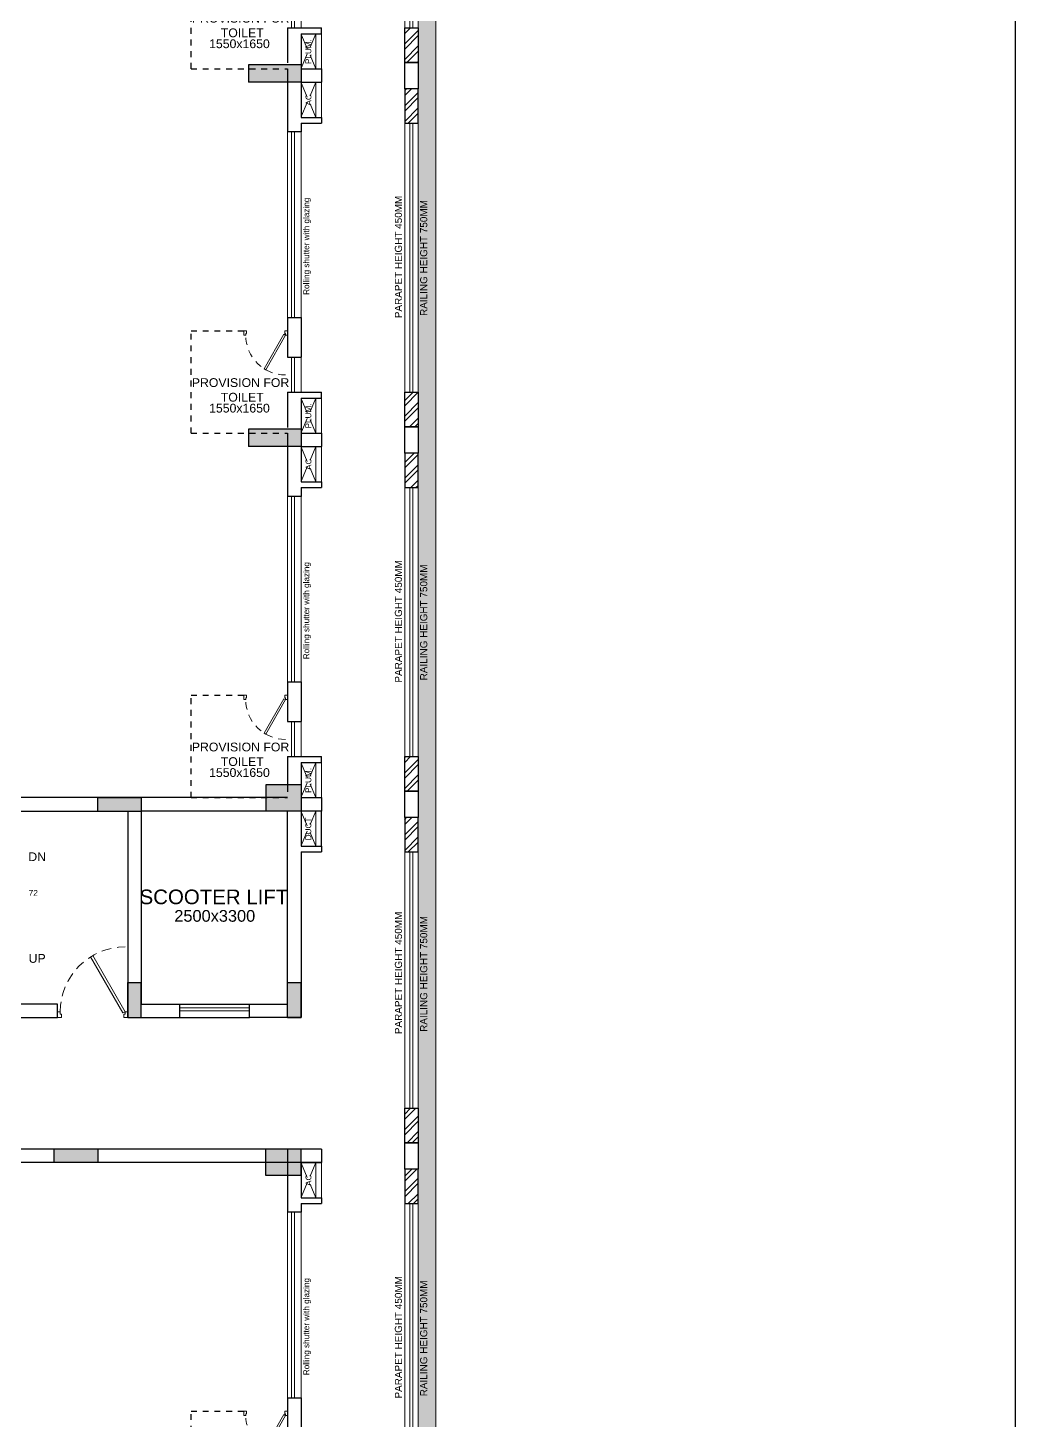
# Model space of a CAD drawing. Header units: metres. Extents: x 9819 to 10514, y 4405 to 4599.
# Drawn here: x 10496.92 to 10513.79, y 4453.6 to 4477.4 of the extents above; entities that cross this region are included whole.
import ezdxf
from ezdxf.enums import TextEntityAlignment as Align

# ---------------------------------------------------------------- set-up
doc = ezdxf.new("R2010")
doc.units = ezdxf.units.M
doc.header["$MEASUREMENT"] = 0
doc.linetypes.add('DASHED2', pattern=[0.375, 0.25, -0.125])
doc.linetypes.add('HIDDEN', pattern=[0.375, 0.25, -0.125])
doc.layers.add('A_COL. NO', color=4, linetype='Continuous')
doc.layers.add('STRU. COL.', color=1, linetype='Continuous')
for name, color, linetype, lineweight in [('A_CONC', 1, 'Continuous', 30), ('A_DOOR-WIN', 23, 'Continuous', 9), ('A_DOTTED', 8, 'HIDDEN', 0), ('A_GLAZE', 140, 'Continuous', 5), ('A_LEDGE', 252, 'Continuous', 15), ('A_SILL 0.09', 9, 'Continuous', 9), ('A_SILL 0.25', 25, 'Continuous', 15), ('A_STAIRS', 21, 'Continuous', 9), ('A_TEXT', 7, 'Continuous', 5), ('A_WALL', 7, 'Continuous', 30), ('A_Wall Hatch', 8, 'Continuous', 5), ('Doorline', 251, 'DASHED2', 13)]:
    doc.layers.add(name, color=color, linetype=linetype, lineweight=lineweight)
doc.layers.get('A_COL. NO').off()
doc.styles.get("Standard").update_dxf_attribs({"font": 'arial.ttf'})

# ---------------------------------------------------------------- blocks, each defined once
blk = doc.blocks.new('D 750')
at = {"layer": 'A_DOOR-WIN'}
for points in [[(-0.372, 0.665), (-0.035, 0.075), (-0.063, 0.059), (-0.4, 0.649)], [(-0.75, 0.075), (-0.75, 0), (-0.7, 0), (-0.7, 0.043), (-0.715, 0.043), (-0.715, 0.075)], [(0, 0.075), (0, 0), (-0.05, 0), (-0.05, 0.043), (-0.035, 0.043), (-0.035, 0.075)]]:
    blk.add_lwpolyline(points, close=True, dxfattribs=at)
at = {"layer": 'Doorline', "ltscale": 0.5}
blk.add_arc((-0.035, 0.075), 0.68, 90, 180, dxfattribs=at)
blk = doc.blocks.new('Typical shops 3rd')
at = {"layer": 'A_DOOR-WIN'}
for p, q in [((30.095, -1.08), (30.095, -4.25)), ((30.145, -1.08), (30.145, -4.25)), ((0.465, -5.38), (0.465, -2.21)), ((0.515, -5.38), (0.515, -2.21))]:
    blk.add_line(p, q, dxfattribs=at)
at = {"layer": 'A_DOTTED'}
for p, q in [((0.1, -0.83), (0.35, -0.23)), ((0.1, -0.23), (0.35, -0.83)), ((30.51, -0.23), (30.26, -0.83)), ((30.51, -0.83), (30.26, -0.23)), ((0.1, -6.23), (0.35, -5.63)), ((0.1, -5.63), (0.35, -6.23)), ((30.51, -5.63), (30.26, -6.23)), ((30.51, -6.23), (30.26, -5.63))]:
    blk.add_line(p, q, dxfattribs=at)
at = {"layer": 'A_GLAZE'}
for p, q in [((0.465, -1.53), (0.465, -0.93)), ((0.515, -1.53), (0.515, -0.93)), ((30.095, -4.93), (30.095, -5.53)), ((30.145, -4.93), (30.145, -5.53))]:
    blk.add_line(p, q, dxfattribs=at)
at = {"layer": 'A_LEDGE'}
for p, q in [((0, -0.83), (0, -0.23)), ((0.1, -0.83), (0.1, -0.23)), ((30.51, -0.83), (30.51, -0.23)), ((30.61, -0.83), (30.61, -0.23)), ((0, -5.63), (0, -6.23)), ((0.1, -5.63), (0.1, -6.23)), ((30.51, -5.63), (30.51, -6.23)), ((30.61, -5.63), (30.61, -6.23))]:
    blk.add_line(p, q, dxfattribs=at)
at = {"layer": 'A_SILL 0.09'}
for p, q in [((0.58, -0.34), (0.58, -5.38)), ((0.35, -1.53), (0.35, -0.93)), ((30.03, -4.25), (30.03, -1.08)), ((30.26, -1.08), (30.26, -4.25)), ((0.35, -5.38), (0.35, -2.21)), ((30.26, -4.93), (30.26, -5.53))]:
    blk.add_line(p, q, dxfattribs=at)
at = {"layer": 'A_WALL'}
for p, q in [((0, -0.23), (0, 0)), ((30.03, 0), (30.03, -1.08)), ((30.61, 0), (30.61, -0.23)), ((0.35, -0.23), (0, -0.23)), ((0.35, -0.83), (0.35, -0.23)), ((30.26, -0.23), (30.61, -0.23)), ((30.26, -0.23), (30.26, -0.83)), ((0.35, -0.83), (0, -0.83)), ((0, -0.83), (0, -0.93)), ((0.58, -0.93), (0, -0.93)), ((30.26, -0.83), (30.61, -0.83)), ((30.26, -0.93), (30.61, -0.93)), ((30.26, -0.93), (30.26, -1.08)), ((30.61, -0.83), (30.61, -0.93)), ((30.26, -1.08), (30.03, -1.08)), ((0.35, -2.21), (0.35, -1.53)), ((0.58, -1.53), (0.35, -1.53)), ((0.58, -2.21), (0.35, -2.21)), ((30.03, -4.25), (30.03, -4.93)), ((30.03, -4.25), (30.26, -4.25)), ((30.26, -4.25), (30.26, -4.93)), ((30.03, -4.93), (30.26, -4.93)), ((0.35, -5.38), (0.58, -5.38)), ((0.35, -5.53), (0.35, -5.38)), ((0.58, -6.46), (0.58, -5.38)), ((0.35, -5.53), (0, -5.53)), ((0, -5.63), (0, -5.53)), ((0.35, -5.63), (0, -5.63)), ((0.35, -6.23), (0.35, -5.63)), ((30.03, -5.53), (30.61, -5.53)), ((30.03, -5.53), (30.03, -6.13)), ((30.26, -5.63), (30.26, -6.23)), ((30.26, -5.63), (30.61, -5.63)), ((30.61, -5.63), (30.61, -5.53)), ((0.35, -6.23), (0, -6.23)), ((30.26, -6.23), (30.61, -6.23))]:
    blk.add_line(p, q, dxfattribs=at)
at = {"layer": 'A_WALL', "color": 252, "linetype": 'DASHED2', "ltscale": 0.3, "true_color": 0x939598}
for p, q in [((2.23, 0), (0.95, 0)), ((28.38, -6.23), (30.03, -6.23))]:
    blk.add_line(p, q, dxfattribs=at)
for points in [[(2.23, 0), (2.23, -1.98), (1.33, -1.98)], [(28.38, -6.23), (28.38, -4.48), (29.28, -4.48)]]:
    blk.add_lwpolyline(points, dxfattribs=at)
at = {"layer": 'A_DOOR-WIN', "xscale": -1}
blk.add_blockref('D 750', (0.58, -1.98), dxfattribs=at)
at = {"layer": 'A_DOOR-WIN', "xscale": -1, "rotation": 180}
blk.add_blockref('D 750', (30.03, -4.48), dxfattribs=at)
at = {"layer": 'A_TEXT'}
for s, p in [('PLUM.', (0.274, -0.523)), ('AC', (30.436, -0.531)), ('Rolling shutter with glazing', (30.399, -3.034)), ('Rolling shutter with glazing', (0.282, -3.428)), ('AC', (0.274, -5.923)), ('PLUM.', (30.434, -5.936))]:
    blk.add_text(s, height=0.1, rotation=90, dxfattribs=at).set_placement(p, align=Align.CENTER)
for s, height, p in [('1550x1650', 0.15, (1.388, -1.205)), ('SHOP', 0.25, (7.845, -2.855)), ('SHOP', 0.25, (22.548, -2.855)), ('14840x6000', 0.2, (7.845, -3.155)), ('14840x6000', 0.2, (22.531, -3.155)), ('1550x1650', 0.15, (29.207, -5.877))]:
    blk.add_text(s, height=height, dxfattribs=at).set_placement(p, align=Align.CENTER)
at = {"layer": 'A_TEXT', "char_height": 0.15, "width": 1.97366, "attachment_point": 1}
for insert in [(0.419, -0.618), (28.239, -5.29)]:
    blk.add_mtext('\\pxqc;PROVISION FOR\\P TOILET ', dxfattribs=dict(at, insert=insert))
blk = doc.blocks.new('D-900')
at = {"layer": 'A_DOOR-WIN'}
for points in [[(0.45, 0.794), (0.035, 0.075), (0.063, 0.059), (0.478, 0.778)], [(0, 0.075), (0, 0), (0.05, 0), (0.05, 0.043), (0.035, 0.043), (0.035, 0.075)], [(0.9, 0.075), (0.9, 0), (0.85, 0), (0.85, 0.043), (0.865, 0.043), (0.865, 0.075)]]:
    blk.add_lwpolyline(points, close=True, dxfattribs=at)
at = {"layer": 'Doorline', "ltscale": 0.5}
blk.add_arc((0.035, 0.075), 0.83, 0, 90, dxfattribs=at)
blk = doc.blocks.new('A$C682559e5')
at = {"lineweight": 30, "true_color": 0x636466}
h = blk.add_hatch(dxfattribs=at)
h.set_pattern_fill('ANSI32', color=251, scale=0.5)
h.set_pattern_definition([(45, (-9910.29707, -4328.92705), (-0.1325825215, 0.1325825215), []), (45, (-9910.20869, -4328.92705), (-0.1325825215, 0.1325825215), [])])
h.paths.add_polyline_path([(-1.89, 78.31), (-1.89, 78.08), (-0.23, 78.08), (-0.23, 76.42), (0, 76.42), (0, 78.31)])
h.paths.add_polyline_path([(0, 75.38), (0, 75.97), (-0.23, 75.97), (-0.23, 75.38)])
h.paths.add_polyline_path([(0, 64.55), (0, 63.96), (-0.23, 63.96), (-0.23, 64.55)])
h.paths.add_polyline_path([(0, 62.92), (0, 63.51), (-0.23, 63.51), (-0.23, 62.92)])
h.paths.add_polyline_path([(0, 58.32), (0, 57.73), (-0.23, 57.73), (-0.23, 58.32)])
h.paths.add_polyline_path([(0, 56.69), (0, 57.28), (-0.23, 57.28), (-0.23, 56.69)])
h.paths.add_polyline_path([(0, 52.09), (0, 51.5), (-0.23, 51.5), (-0.23, 52.09)])
h.paths.add_polyline_path([(0, 50.46), (0, 51.05), (-0.23, 51.05), (-0.23, 50.46)])
h.paths.add_polyline_path([(0, 45.86), (0, 45.27), (-0.23, 45.27), (-0.23, 45.86)])
h.paths.add_polyline_path([(0, 44.23), (0, 44.82), (-0.23, 44.82), (-0.23, 44.23)])
h.paths.add_polyline_path([(0, 39.63), (0, 39.04), (-0.23, 39.04), (-0.23, 39.63)])
h.paths.add_polyline_path([(0, 38), (0, 38.59), (-0.23, 38.59), (-0.23, 38)])
h.paths.add_polyline_path([(0, 33.62), (0, 33.03), (-0.23, 33.03), (-0.23, 33.62)])
h.paths.add_polyline_path([(0, 31.99), (0, 32.58), (-0.23, 32.58), (-0.23, 31.99)])
h.paths.add_polyline_path([(0, 25.76), (0, 26.35), (-0.23, 26.35), (-0.23, 25.76)])
h.paths.add_polyline_path([(0, 27.39), (0, 26.8), (-0.23, 26.8), (-0.23, 27.39)])
h.paths.add_polyline_path([(0, 21.16), (0, 20.57), (-0.23, 20.57), (-0.23, 21.16)])
h.paths.add_polyline_path([(0, 19.53), (0, 20.12), (-0.23, 20.12), (-0.23, 19.53)])
h.paths.add_polyline_path([(0, 13.3), (0, 13.89), (-0.23, 13.89), (-0.23, 13.3)])
h.paths.add_polyline_path([(0, 14.93), (0, 14.34), (-0.23, 14.34), (-0.23, 14.93)])
h.paths.add_polyline_path([(0, 7.09), (0, 8.27), (-0.23, 8.27), (-0.23, 7.09)])
h.paths.add_polyline_path([(-1.89, 0), (-1.89, 0.23), (-0.23, 0.23), (-0.23, 1.89), (0, 1.89), (0, 0)])
h.paths.add_polyline_path([(-2.93, 0), (-2.34, 0), (-2.34, 0.23), (-2.93, 0.23)])
h.paths.add_polyline_path([(-8.72, 0), (-9.31, 0), (-9.31, 0.23), (-8.72, 0.23)])
h.paths.add_polyline_path([(-10.35, 0), (-9.76, 0), (-9.76, 0.23), (-10.35, 0.23)])
h.paths.add_polyline_path([(-25.19, 0), (-24.6, 0), (-24.6, 0.23), (-25.19, 0.23)])
h.paths.add_polyline_path([(-23.56, 0), (-24.15, 0), (-24.15, 0.23), (-23.56, 0.23)])
h.paths.add_polyline_path([(-17.77, 0), (-17.18, 0), (-17.18, 0.23), (-17.77, 0.23)])
h.paths.add_polyline_path([(-16.14, 0), (-16.73, 0), (-16.73, 0.23), (-16.14, 0.23)])
h.paths.add_polyline_path([(-32.02, 0), (-32.02, 0.23), (-33.68, 0.23), (-33.68, 1.89), (-33.91, 1.89), (-33.91, 0)])
h.paths.add_polyline_path([(-31.57, 0), (-30.98, 0), (-30.98, 0.23), (-31.57, 0.23)])
h.paths.add_polyline_path([(-33.91, 7.09), (-33.91, 8.27), (-33.68, 8.27), (-33.68, 7.09)])
h.paths.add_polyline_path([(-33.91, 13.3), (-33.91, 13.89), (-33.68, 13.89), (-33.68, 13.3)])
h.paths.add_polyline_path([(-33.91, 14.93), (-33.91, 14.34), (-33.68, 14.34), (-33.68, 14.93)])
h.paths.add_polyline_path([(-33.91, 19.53), (-33.91, 20.12), (-33.68, 20.12), (-33.68, 19.53)])
h.paths.add_polyline_path([(-33.91, 21.16), (-33.91, 20.57), (-33.68, 20.57), (-33.68, 21.16)])
h.paths.add_polyline_path([(-33.91, 25.76), (-33.91, 26.35), (-33.68, 26.35), (-33.68, 25.76)])
h.paths.add_polyline_path([(-33.91, 27.39), (-33.91, 26.8), (-33.68, 26.8), (-33.68, 27.39)])
h.paths.add_polyline_path([(-33.91, 31.99), (-33.91, 32.58), (-33.68, 32.58), (-33.68, 31.99)])
h.paths.add_polyline_path([(-33.91, 33.62), (-33.91, 33.03), (-33.68, 33.03), (-33.68, 33.62)])
h.paths.add_polyline_path([(-33.91, 38), (-33.91, 38.59), (-33.68, 38.59), (-33.68, 38)])
h.paths.add_polyline_path([(-33.91, 39.63), (-33.91, 39.04), (-33.68, 39.04), (-33.68, 39.63)])
h.paths.add_polyline_path([(-33.91, 44.23), (-33.91, 44.82), (-33.68, 44.82), (-33.68, 44.23)])
h.paths.add_polyline_path([(-33.91, 45.86), (-33.91, 45.27), (-33.68, 45.27), (-33.68, 45.86)])
h.paths.add_polyline_path([(-33.91, 50.46), (-33.91, 51.05), (-33.68, 51.05), (-33.68, 50.46)])
h.paths.add_polyline_path([(-33.91, 52.09), (-33.91, 51.5), (-33.68, 51.5), (-33.68, 52.09)])
h.paths.add_polyline_path([(-33.91, 56.69), (-33.91, 57.28), (-33.68, 57.28), (-33.68, 56.69)])
h.paths.add_polyline_path([(-33.91, 58.32), (-33.91, 57.73), (-33.68, 57.73), (-33.68, 58.32)])
h.paths.add_polyline_path([(-33.91, 62.92), (-33.91, 63.51), (-33.68, 63.51), (-33.68, 62.92)])
h.paths.add_polyline_path([(-33.91, 64.55), (-33.91, 63.96), (-33.68, 63.96), (-33.68, 64.55)])
h.paths.add_polyline_path([(-33.91, 75.38), (-33.91, 75.97), (-33.68, 75.97), (-33.68, 75.38)])
h.paths.add_polyline_path([(-32.02, 78.31), (-32.02, 78.08), (-33.68, 78.08), (-33.68, 76.42), (-33.91, 76.42), (-33.91, 78.31)])
at = {"layer": 'A_CONC'}
for points in [[(-33.91, 39.04), (-33.68, 39.04), (-33.68, 38.59), (-33.91, 38.59)], [(-33.91, 33.03), (-33.68, 33.03), (-33.68, 32.58), (-33.91, 32.58)], [(-33.91, 26.8), (-33.68, 26.8), (-33.68, 26.35), (-33.91, 26.35)], [(-33.91, 20.57), (-33.68, 20.57), (-33.68, 20.12), (-33.91, 20.12)]]:
    blk.add_lwpolyline(points, close=True, dxfattribs=at)
at = {"layer": 'A_WALL'}
for points in [[(-33.91, 39.63), (-33.91, 39.04), (-33.68, 39.04), (-33.68, 39.63)], [(-33.91, 38), (-33.91, 38.59), (-33.68, 38.59), (-33.68, 38)], [(-33.91, 33.62), (-33.91, 33.03), (-33.68, 33.03), (-33.68, 33.62)], [(-33.91, 31.99), (-33.91, 32.58), (-33.68, 32.58), (-33.68, 31.99)], [(-33.91, 27.39), (-33.91, 26.8), (-33.68, 26.8), (-33.68, 27.39)], [(-33.91, 25.76), (-33.91, 26.35), (-33.68, 26.35), (-33.68, 25.76)], [(-33.91, 21.16), (-33.91, 20.57), (-33.68, 20.57), (-33.68, 21.16)], [(-33.91, 19.53), (-33.91, 20.12), (-33.68, 20.12), (-33.68, 19.53)]]:
    blk.add_lwpolyline(points, close=True, dxfattribs=at)
blk = doc.blocks.new('A$C067e6641')
at = {"transparency": 33554493}
h = blk.add_hatch(color=256, dxfattribs=at)
h.dxf.hatch_style = 1
h.paths.add_polyline_path([(0.3, 0.3), (-34.21, 0.3), (-34.21, -78.61), (0.3, -78.61)])
h.paths.add_polyline_path([(0, 0), (-33.91, 0), (-33.91, -78.31), (0, -78.31)], flags=16)
blk.add_lwpolyline([(0.3, 0.3), (-34.21, 0.3), (-34.21, -78.61), (0.3, -78.61)], close=True)
at = {"layer": 'A_GLAZE'}
for points in [[(-0.09, -14.93), (-0.14, -14.93), (-0.14, -19.53), (-0.09, -19.53)], [(-0.09, -21.16), (-0.14, -21.16), (-0.14, -25.76), (-0.09, -25.76)]]:
    blk.add_lwpolyline(points, close=True, dxfattribs=at)
at = {"layer": 'A_GLAZE', "elevation": 0}
for points in [[(-0.09, -27.39), (-0.14, -27.39), (-0.14, -31.99), (-0.09, -31.99)], [(-0.09, -33.62), (-0.14, -33.62), (-0.14, -38), (-0.09, -38)], [(-0.09, -39.63), (-0.14, -39.63), (-0.14, -44.23), (-0.09, -44.23)]]:
    blk.add_lwpolyline(points, close=True, dxfattribs=at)
at = {"layer": 'A_TEXT', "color": 32, "true_color": 0xcd6928}
blk.add_lwpolyline([(0, 0), (-33.91, 0), (-33.91, -78.31), (0, -78.31)], close=True, dxfattribs=at)
blk.add_lwpolyline([(-2.34, -78.08), (-0.23, -78.08), (-0.23, -0.23), (-33.68, -0.23), (-33.68, -78.08), (-31.57, -78.08)], dxfattribs=at)
at = {"rotation": 180}
blk.add_blockref('A$C682559e5', (-33.91, 0), dxfattribs=at)
at = {"layer": 'A_TEXT', "color": 32, "true_color": 0xcd6928, "char_height": 0.1215, "attachment_point": 1, "rotation": 90}
for insert in [(-0.398, -24.494), (-0.398, -30.724), (-0.398, -36.734), (-0.398, -42.964)]:
    blk.add_mtext_dynamic_manual_height_columns('PARAPET HEIGHT 450MM', width=3.42392, gutter_width=0.931, heights=[0], dxfattribs=dict(at, insert=insert))
at = {"layer": 'A_TEXT', "color": 4, "char_height": 0.1215, "attachment_point": 1, "rotation": 90}
for insert in [(0.034, -24.455), (0.034, -30.685), (0.034, -36.695), (0.034, -42.925)]:
    blk.add_mtext_dynamic_manual_height_columns('RAILING HEIGHT 750MM', width=3.42392, gutter_width=0.931, heights=[0], dxfattribs=dict(at, insert=insert))
blk = doc.blocks.new('col')
at = {"linetype": 'Continuous'}
blk.add_hatch(color=256, dxfattribs=at).paths.add_polyline_path([(0, 0), (1, 0), (1, 1), (0, 1), (0, 0)])
at = {"linetype": 'Continuous', "lineweight": 25}
for p, q in [((0, 1), (1, 1)), ((0, 1), (0, 0)), ((1, 1), (1, 0)), ((0, 0), (1, 0))]:
    blk.add_line(p, q, dxfattribs=at)
blk = doc.blocks.new('WING-F REVISED COLU.')
at = {"layer": 'STRU. COL.', "zscale": 0.23}
for p, xscale, yscale in [((5562.453, -8854.626), -0.9, 0.3), ((5562.453, -8860.856), -0.9, 0.3), ((5562.453, -8867.086), -0.6, 0.45)]:
    blk.add_blockref('col', p, dxfattribs=dict(at, xscale=xscale, yscale=yscale))
for p, xscale, yscale, rotation in [((5559.723, -8866.856), -0.2300000000000001, 0.7500000000000004, 90), ((5559.723, -8870.616), 0.6000000000000001, 0.2300000000000001, 90), ((5562.453, -8870.616), 0.6000000000000001, 0.2300000000000001, 90), ((5558.985, -8872.866), 0.75, 0.23, 180), ((5562.453, -8872.866), 0.6, 0.45, 180)]:
    blk.add_blockref('col', p, dxfattribs=dict(at, xscale=xscale, yscale=yscale, rotation=rotation))

msp = doc.modelspace()

# ---------------------------------------------------------------- linework, layer by layer
msp.add_lwpolyline([(9907.8601, 4599.1913), (10513.7871, 4599.1913), (10513.7871, 4405.0688), (9907.8601, 4405.0688)], close=True)
at = {"layer": 'A_DOOR-WIN'}
for p, q in [((10500.7074, 4460.6478), (10499.5074, 4460.6478)), ((10500.7074, 4460.5978), (10499.5074, 4460.5978))]:
    msp.add_line(p, q, dxfattribs=at)
at = {"layer": 'A_DOTTED'}
for p, q in [((10501.8374, 4464.0128), (10501.5874, 4463.4128)), ((10501.8374, 4463.4128), (10501.5874, 4464.0128))]:
    msp.add_line(p, q, dxfattribs=at)
at = {"layer": 'A_LEDGE'}
msp.add_line((10501.8374, 4463.4128), (10501.8374, 4464.0128), dxfattribs=at)
at = {"layer": 'A_SILL 0.25'}
for points in [[(10469.6774, 4418.6228), (10469.6774, 4496.9328), (10503.5874, 4496.9328), (10503.5874, 4418.6228), (10501.5874, 4418.6228)], [(10471.6774, 4418.8528), (10469.9074, 4418.8528), (10469.9074, 4496.7028), (10503.3574, 4496.7028), (10503.3574, 4418.8528), (10501.5874, 4418.8528)]]:
    msp.add_lwpolyline(points, dxfattribs=at)
at = {"layer": 'A_WALL'}
for p, q in [((10501.3574, 4464.2428), (10471.9074, 4464.2428)), ((10501.9374, 4464.2428), (10501.9374, 4464.0128)), ((10501.9374, 4463.4128), (10501.9374, 4463.3128)), ((10501.5874, 4463.3128), (10501.9374, 4463.3128)), ((10501.9374, 4458.2328), (10471.3274, 4458.2328)), ((10501.9374, 4458.0028), (10471.3274, 4458.0028))]:
    msp.add_line(p, q, dxfattribs=at)
for points in [[(10489.5474, 4461.6828), (10489.5474, 4460.7128), (10489.5474, 4460.4828), (10497.4274, 4460.4828), (10497.4274, 4460.7128), (10492.0974, 4460.7128), (10492.0974, 4464.0128), (10498.6274, 4464.0128), (10498.6274, 4460.4828), (10499.5074, 4460.4828)], [(10499.5074, 4460.7128), (10500.7074, 4460.7128), (10501.3574, 4460.7128), (10501.3574, 4464.0128), (10498.8574, 4464.0128), (10498.8574, 4460.7128), (10499.5074, 4460.7128), (10499.5074, 4460.4828), (10500.7074, 4460.4828), (10500.7074, 4460.7128)], [(10501.5874, 4463.3128), (10501.5874, 4460.4828), (10500.7074, 4460.4828)]]:
    msp.add_lwpolyline(points, dxfattribs=at)
msp.add_lwpolyline([(10501.5874, 4464.0128), (10501.5874, 4463.4128), (10501.9374, 4463.4128), (10501.9374, 4464.0128)], close=True, dxfattribs=at)

# ---------------------------------------------------------------- block references
at = {"layer": 'A_COL. NO'}
msp.add_blockref('WING-F REVISED COLU.', (4939.1346, 13331.0986), dxfattribs=at)
at = {"layer": 'A_DOOR-WIN', "xscale": -1.333333333270275, "yscale": 1.333333333270275, "zscale": 1.333333333270275}
msp.add_blockref('D-900', (10498.6274, 4460.4828), dxfattribs=at)
at = {"layer": 'A_SILL 0.25'}
msp.add_blockref('A$C067e6641', (10503.5874, 4496.9328), dxfattribs=at)
at = {"layer": 'A_Wall Hatch'}
for p in [(10471.3274, 4482.9328), (10471.3274, 4476.7028), (10471.3274, 4470.4728), (10471.3274, 4458.2328)]:
    msp.add_blockref('Typical shops 3rd', p, dxfattribs=at)

# ---------------------------------------------------------------- texts
at = {"layer": 'A_STAIRS'}
msp.add_text('72', height=0.1, dxfattribs=at).set_placement((10497.0898, 4462.5635), align=Align.RIGHT)
at = {"layer": 'A_TEXT'}
msp.add_text('DUCT', height=0.1, rotation=90, dxfattribs=at).set_placement((10501.7612, 4463.7072), align=Align.CENTER)
for s, height, p in [('DN', 0.15, (10497.0786, 4463.1568)), ('SCOOTER LIFT', 0.25, (10500.0987, 4462.4208)), ('2500x3300', 0.2, (10500.1126, 4462.1208)), ('UP', 0.15, (10497.0786, 4461.4188))]:
    msp.add_text(s, height=height, dxfattribs=at).set_placement(p, align=Align.CENTER)

doc.saveas('drawing.dxf')
